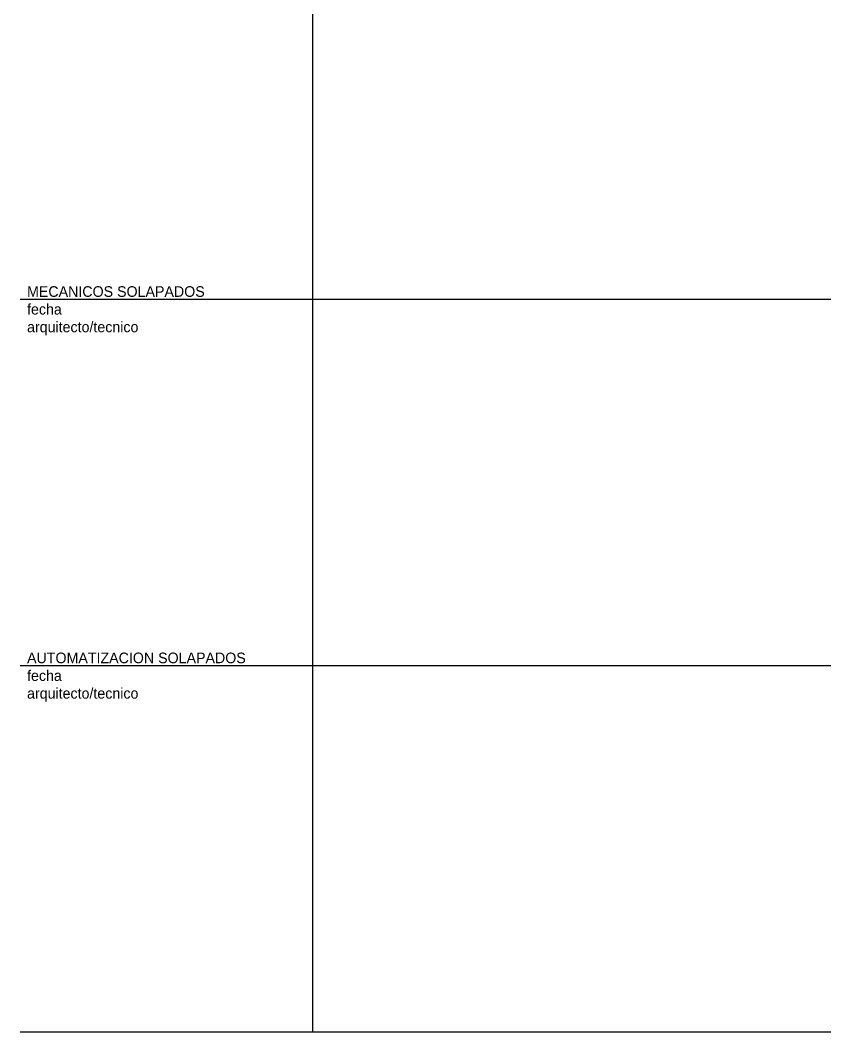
# Model space of a CAD drawing. Header units: metres. Extents: x -232 to 581, y 30 to 789.
# Drawn here: x 23.4 to 174.8, y 29.8 to 220.3 of the extents above; entities that cross this region are included whole.
import ezdxf

# ---------------------------------------------------------------- set-up
doc = ezdxf.new("R2010")
doc.units = ezdxf.units.M
doc.layers.add('_electricos-Leyenda', color=7, linetype='Continuous')
doc.styles.get("Standard").update_dxf_attribs({"font": 'arial.ttf'})

msp = doc.modelspace()

# ---------------------------------------------------------------- linework, layer by layer
at = {"layer": '_electricos-Leyenda'}
for p, q in [((78.364, 789.351), (78.364, 29.825)), ((23.375, 167.786), (581.349, 167.786)), ((23.375, 98.806), (581.349, 98.806)), ((23.375, 29.825), (581.349, 29.825))]:
    msp.add_line(p, q, dxfattribs=at)

# ---------------------------------------------------------------- texts
at = {"char_height": 2, "attachment_point": 1}
for s, insert in [('{\\fCentury Gothic|b0|i0|c0|p34;MECANICOS SOLAPADOS \\P\\pxql;fecha\\Parquitecto/tecnico}', (24.658, 170.199)), ('{\\fCentury Gothic|b0|i0|c0|p34;AUTOMATIZACION SOLAPADOS \\P\\pxql;fecha\\Parquitecto/tecnico}', (24.658, 101.218))]:
    msp.add_mtext_dynamic_manual_height_columns(s, width=59.62797, gutter_width=1, heights=[0], dxfattribs=dict(at, insert=insert))

doc.saveas('drawing.dxf')
